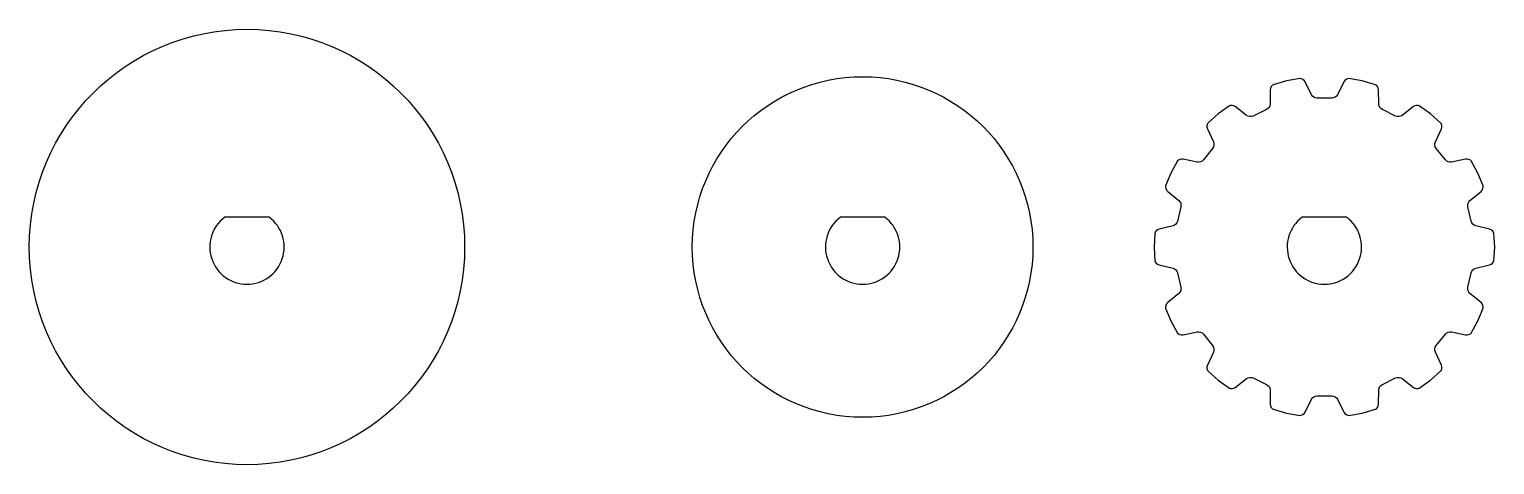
# Model space of a CAD drawing. Extents: x 5.9 to 101.1, y -14.1 to 14.1.
import ezdxf

# ---------------------------------------------------------------- set-up
doc = ezdxf.new("R2010")
doc.units = 0
doc.header["$MEASUREMENT"] = 0
doc.layers.get('0').update_dxf_attribs({"lineweight": 25, "true_color": 0xffffff})

msp = doc.modelspace()

# ---------------------------------------------------------------- linework, layer by layer
for p, q in [((86.619, 10.503), (86.545, 10.418)), ((86.674, 10.539), (86.619, 10.503)), ((87.538, 10.788), (86.674, 10.539)), ((88.424, 10.938), (87.538, 10.788)), ((88.489, 10.93), (88.424, 10.938)), ((88.593, 10.885), (88.489, 10.93)), ((88.679, 10.816), (88.593, 10.885)), ((88.743, 10.725), (88.679, 10.816)), ((89.155, 9.895), (88.743, 10.725)), ((91.257, 10.725), (90.845, 9.895)), ((91.321, 10.816), (91.257, 10.725)), ((91.407, 10.885), (91.321, 10.816)), ((91.511, 10.93), (91.407, 10.885)), ((91.576, 10.938), (91.511, 10.93)), ((92.462, 10.788), (91.576, 10.938)), ((93.326, 10.539), (92.462, 10.788)), ((93.381, 10.503), (93.326, 10.539)), ((93.455, 10.418), (93.381, 10.503)), ((86.48, 10.208), (86.468, 9.282)), ((86.497, 10.318), (86.48, 10.208)), ((86.545, 10.418), (86.497, 10.318)), ((89.218, 9.804), (89.155, 9.895)), ((89.305, 9.735), (89.218, 9.804)), ((89.408, 9.69), (89.305, 9.735)), ((89.523, 9.675), (89.408, 9.69)), ((90.477, 9.675), (89.523, 9.675)), ((90.592, 9.69), (90.477, 9.675)), ((90.695, 9.735), (90.592, 9.69)), ((90.782, 9.804), (90.695, 9.735)), ((90.845, 9.895), (90.782, 9.804)), ((93.503, 10.318), (93.455, 10.418)), ((93.521, 10.208), (93.503, 10.318)), ((93.532, 9.282), (93.521, 10.208)), ((83.101, 8.651), (82.43, 8.052)), ((83.835, 9.171), (83.101, 8.651)), ((83.897, 9.192), (83.835, 9.171)), ((84.009, 9.197), (83.897, 9.192)), ((84.117, 9.172), (84.009, 9.197)), ((84.214, 9.117), (84.117, 9.172)), ((84.945, 8.548), (84.214, 9.117)), ((86.232, 8.924), (85.373, 8.51)), ((86.329, 8.987), (86.232, 8.924)), ((86.403, 9.072), (86.329, 8.987)), ((86.45, 9.172), (86.403, 9.072)), ((86.468, 9.282), (86.45, 9.172)), ((93.55, 9.172), (93.532, 9.282)), ((93.597, 9.072), (93.55, 9.172)), ((93.671, 8.987), (93.597, 9.072)), ((93.768, 8.924), (93.671, 8.987)), ((94.628, 8.51), (93.768, 8.924)), ((95.786, 9.117), (95.055, 8.548)), ((95.883, 9.172), (95.786, 9.117)), ((95.991, 9.197), (95.883, 9.172)), ((96.103, 9.192), (95.991, 9.197)), ((96.166, 9.171), (96.103, 9.192)), ((96.899, 8.651), (96.166, 9.171)), ((97.57, 8.052), (96.899, 8.651)), ((82.397, 7.996), (82.367, 7.887)), ((82.367, 7.887), (82.367, 7.776)), ((82.367, 7.776), (82.399, 7.67)), ((82.43, 8.052), (82.397, 7.996)), ((82.399, 7.67), (82.791, 6.83)), ((85.042, 8.494), (84.945, 8.548)), ((85.15, 8.469), (85.042, 8.494)), ((85.262, 8.474), (85.15, 8.469)), ((85.373, 8.51), (85.262, 8.474)), ((94.738, 8.474), (94.628, 8.51)), ((94.85, 8.469), (94.738, 8.474)), ((94.958, 8.494), (94.85, 8.469)), ((95.055, 8.548), (94.958, 8.494)), ((97.209, 6.83), (97.601, 7.67)), ((97.603, 7.996), (97.57, 8.052)), ((97.601, 7.67), (97.633, 7.776)), ((97.633, 7.887), (97.603, 7.996)), ((97.633, 7.776), (97.633, 7.887)), ((82.791, 6.83), (82.822, 6.724)), ((82.822, 6.724), (82.823, 6.613)), ((97.177, 6.613), (97.178, 6.724)), ((97.178, 6.724), (97.209, 6.83)), ((82.733, 6.405), (82.139, 5.659)), ((82.793, 6.504), (82.733, 6.405)), ((82.823, 6.613), (82.793, 6.504)), ((97.207, 6.504), (97.177, 6.613)), ((97.267, 6.405), (97.207, 6.504)), ((97.861, 5.659), (97.267, 6.405)), ((80.031, 4.801), (79.687, 3.97)), ((80.466, 5.588), (80.031, 4.801)), ((80.513, 5.633), (80.466, 5.588)), ((80.612, 5.687), (80.513, 5.633)), ((80.72, 5.711), (80.612, 5.687)), ((80.831, 5.704), (80.72, 5.711)), ((81.737, 5.509), (80.831, 5.704)), ((81.848, 5.502), (81.737, 5.509)), ((81.956, 5.526), (81.848, 5.502)), ((82.055, 5.579), (81.956, 5.526)), ((82.139, 5.659), (82.055, 5.579)), ((97.945, 5.579), (97.861, 5.659)), ((98.044, 5.526), (97.945, 5.579)), ((98.153, 5.502), (98.044, 5.526)), ((98.263, 5.509), (98.153, 5.502)), ((99.169, 5.704), (98.263, 5.509)), ((99.28, 5.711), (99.169, 5.704)), ((99.388, 5.687), (99.28, 5.711)), ((99.487, 5.633), (99.388, 5.687)), ((99.534, 5.588), (99.487, 5.633)), ((99.969, 4.801), (99.534, 5.588)), ((100.314, 3.97), (99.969, 4.801)), ((79.687, 3.97), (79.681, 3.905)), ((79.681, 3.905), (79.701, 3.794)), ((100.299, 3.794), (100.319, 3.905)), ((100.319, 3.905), (100.314, 3.97)), ((79.701, 3.794), (79.749, 3.695)), ((79.749, 3.695), (79.824, 3.612)), ((79.824, 3.612), (80.541, 3.026)), ((80.541, 3.026), (80.616, 2.944)), ((80.616, 2.944), (80.664, 2.844)), ((99.336, 2.844), (99.384, 2.944)), ((99.384, 2.944), (99.459, 3.026)), ((99.459, 3.026), (100.176, 3.612)), ((100.176, 3.612), (100.251, 3.695)), ((100.251, 3.695), (100.299, 3.794)), ((80.674, 2.618), (80.462, 1.688)), ((80.664, 2.844), (80.684, 2.733)), ((80.684, 2.733), (80.674, 2.618)), ((99.316, 2.733), (99.336, 2.844)), ((99.326, 2.618), (99.316, 2.733)), ((99.538, 1.688), (99.326, 2.618)), ((79.008, 0.959), (78.985, 0.898)), ((79.074, 1.05), (79.008, 0.959)), ((79.161, 1.119), (79.074, 1.05)), ((79.264, 1.161), (79.161, 1.119)), ((80.165, 1.378), (79.264, 1.161)), ((80.268, 1.42), (80.165, 1.378)), ((80.355, 1.488), (80.268, 1.42)), ((80.421, 1.579), (80.355, 1.488)), ((80.462, 1.688), (80.421, 1.579)), ((99.579, 1.579), (99.538, 1.688)), ((99.645, 1.488), (99.579, 1.579)), ((99.732, 1.42), (99.645, 1.488)), ((99.835, 1.378), (99.732, 1.42)), ((100.736, 1.161), (99.835, 1.378)), ((100.839, 1.119), (100.736, 1.161)), ((100.926, 1.05), (100.839, 1.119)), ((100.992, 0.959), (100.926, 1.05)), ((101.015, 0.898), (100.992, 0.959)), ((78.985, 0.898), (78.935, 0)), ((101.065, 0), (101.015, 0.898)), ((78.935, 0), (78.985, -0.898)), ((78.985, -0.898), (79.008, -0.959)), ((100.992, -0.959), (101.015, -0.898)), ((101.015, -0.898), (101.065, 0)), ((79.008, -0.959), (79.074, -1.05)), ((79.074, -1.05), (79.161, -1.119)), ((79.161, -1.119), (79.264, -1.161)), ((79.264, -1.161), (80.165, -1.378)), ((80.165, -1.378), (80.268, -1.42)), ((80.268, -1.42), (80.355, -1.488)), ((80.355, -1.488), (80.421, -1.579)), ((80.421, -1.579), (80.462, -1.688)), ((80.462, -1.688), (80.674, -2.618)), ((99.326, -2.618), (99.538, -1.688)), ((99.538, -1.688), (99.579, -1.579)), ((99.579, -1.579), (99.645, -1.488)), ((99.645, -1.488), (99.732, -1.42)), ((99.732, -1.42), (99.835, -1.378)), ((99.835, -1.378), (100.736, -1.161)), ((100.736, -1.161), (100.839, -1.119)), ((100.839, -1.119), (100.926, -1.05)), ((100.926, -1.05), (100.992, -0.959)), ((80.664, -2.844), (80.616, -2.944)), ((80.684, -2.733), (80.664, -2.844)), ((80.674, -2.618), (80.684, -2.733)), ((99.316, -2.733), (99.326, -2.618)), ((99.336, -2.844), (99.316, -2.733)), ((99.384, -2.944), (99.336, -2.844)), ((79.701, -3.794), (79.681, -3.905)), ((79.749, -3.695), (79.701, -3.794)), ((79.824, -3.612), (79.749, -3.695)), ((80.541, -3.026), (79.824, -3.612)), ((80.616, -2.944), (80.541, -3.026)), ((99.459, -3.026), (99.384, -2.944)), ((100.176, -3.612), (99.459, -3.026)), ((100.251, -3.695), (100.176, -3.612)), ((100.299, -3.794), (100.251, -3.695)), ((100.319, -3.905), (100.299, -3.794)), ((79.681, -3.905), (79.687, -3.97)), ((79.687, -3.97), (80.031, -4.801)), ((99.969, -4.801), (100.314, -3.97)), ((100.314, -3.97), (100.319, -3.905)), ((80.031, -4.801), (80.466, -5.588)), ((80.466, -5.588), (80.513, -5.633)), ((80.513, -5.633), (80.612, -5.687)), ((80.612, -5.687), (80.72, -5.711)), ((80.72, -5.711), (80.831, -5.704)), ((80.831, -5.704), (81.737, -5.509)), ((81.737, -5.509), (81.848, -5.502)), ((81.848, -5.502), (81.956, -5.526)), ((81.956, -5.526), (82.055, -5.579)), ((82.055, -5.579), (82.139, -5.659)), ((82.139, -5.659), (82.733, -6.405)), ((97.267, -6.405), (97.861, -5.659)), ((97.861, -5.659), (97.945, -5.579)), ((97.945, -5.579), (98.044, -5.526)), ((98.044, -5.526), (98.153, -5.502)), ((98.153, -5.502), (98.263, -5.509)), ((98.263, -5.509), (99.169, -5.704)), ((99.169, -5.704), (99.28, -5.711)), ((99.28, -5.711), (99.388, -5.687)), ((99.388, -5.687), (99.487, -5.633)), ((99.487, -5.633), (99.534, -5.588)), ((99.534, -5.588), (99.969, -4.801)), ((82.733, -6.405), (82.793, -6.504)), ((82.793, -6.504), (82.823, -6.613)), ((82.823, -6.613), (82.822, -6.724)), ((97.177, -6.613), (97.207, -6.504)), ((97.178, -6.724), (97.177, -6.613)), ((97.207, -6.504), (97.267, -6.405)), ((82.791, -6.83), (82.399, -7.67)), ((82.822, -6.724), (82.791, -6.83)), ((97.209, -6.83), (97.178, -6.724)), ((97.601, -7.67), (97.209, -6.83)), ((82.399, -7.67), (82.367, -7.776)), ((82.367, -7.776), (82.367, -7.887)), ((82.367, -7.887), (82.397, -7.996)), ((82.397, -7.996), (82.43, -8.052)), ((82.43, -8.052), (83.101, -8.651)), ((84.214, -9.117), (84.945, -8.548)), ((84.945, -8.548), (85.042, -8.494)), ((85.042, -8.494), (85.15, -8.469)), ((85.15, -8.469), (85.262, -8.474)), ((85.262, -8.474), (85.373, -8.51)), ((85.373, -8.51), (86.232, -8.924)), ((93.768, -8.924), (94.628, -8.51)), ((94.628, -8.51), (94.738, -8.474)), ((94.738, -8.474), (94.85, -8.469)), ((94.85, -8.469), (94.958, -8.494)), ((94.958, -8.494), (95.055, -8.548)), ((95.055, -8.548), (95.786, -9.117)), ((96.899, -8.651), (97.57, -8.052)), ((97.57, -8.052), (97.603, -7.996)), ((97.633, -7.776), (97.601, -7.67)), ((97.603, -7.996), (97.633, -7.887)), ((97.633, -7.887), (97.633, -7.776)), ((83.101, -8.651), (83.835, -9.171)), ((83.835, -9.171), (83.897, -9.192)), ((83.897, -9.192), (84.009, -9.197)), ((84.009, -9.197), (84.117, -9.172)), ((84.117, -9.172), (84.214, -9.117)), ((86.232, -8.924), (86.329, -8.987)), ((86.329, -8.987), (86.403, -9.072)), ((86.403, -9.072), (86.45, -9.172)), ((86.45, -9.172), (86.468, -9.282)), ((86.468, -9.282), (86.48, -10.208)), ((93.521, -10.208), (93.532, -9.282)), ((93.532, -9.282), (93.55, -9.172)), ((93.55, -9.172), (93.597, -9.072)), ((93.597, -9.072), (93.671, -8.987)), ((93.671, -8.987), (93.768, -8.924)), ((95.786, -9.117), (95.883, -9.172)), ((95.883, -9.172), (95.991, -9.197)), ((95.991, -9.197), (96.103, -9.192)), ((96.103, -9.192), (96.166, -9.171)), ((96.166, -9.171), (96.899, -8.651)), ((86.48, -10.208), (86.497, -10.318)), ((86.497, -10.318), (86.545, -10.418)), ((86.545, -10.418), (86.619, -10.503)), ((88.743, -10.725), (89.155, -9.895)), ((89.155, -9.895), (89.218, -9.804)), ((89.218, -9.804), (89.305, -9.735)), ((89.305, -9.735), (89.408, -9.69)), ((89.408, -9.69), (89.523, -9.675)), ((89.523, -9.675), (90.477, -9.675)), ((90.477, -9.675), (90.592, -9.69)), ((90.592, -9.69), (90.695, -9.735)), ((90.695, -9.735), (90.782, -9.804)), ((90.782, -9.804), (90.845, -9.895)), ((90.845, -9.895), (91.257, -10.725)), ((93.381, -10.503), (93.455, -10.418)), ((93.455, -10.418), (93.503, -10.318)), ((93.503, -10.318), (93.521, -10.208)), ((86.619, -10.503), (86.674, -10.539)), ((86.674, -10.539), (87.538, -10.788)), ((87.538, -10.788), (88.424, -10.938)), ((88.424, -10.938), (88.489, -10.93)), ((88.489, -10.93), (88.593, -10.885)), ((88.593, -10.885), (88.679, -10.816)), ((88.679, -10.816), (88.743, -10.725)), ((91.257, -10.725), (91.321, -10.816)), ((91.321, -10.816), (91.407, -10.885)), ((91.407, -10.885), (91.511, -10.93)), ((91.511, -10.93), (91.576, -10.938)), ((91.576, -10.938), (92.462, -10.788)), ((92.462, -10.788), (93.326, -10.539)), ((93.326, -10.539), (93.381, -10.503))]:
    msp.add_line(p, q)
at = {"color": 6, "true_color": 0xff00ff}
for p, q in [((21.449, 1.932), (18.551, 1.932)), ((61.449, 1.932), (58.551, 1.932)), ((91.449, 1.932), (88.551, 1.932))]:
    msp.add_line(p, q, dxfattribs=at)
for centre, radius in [((20, 0), 14.142), ((60, 0), 11.065)]:
    msp.add_circle(centre, radius)
for centre in [(20, 0), (60, 0), (90, 0)]:
    msp.add_arc(centre, 2.415, 126.8699, 53.1301, dxfattribs=at)

doc.saveas('drawing.dxf')
